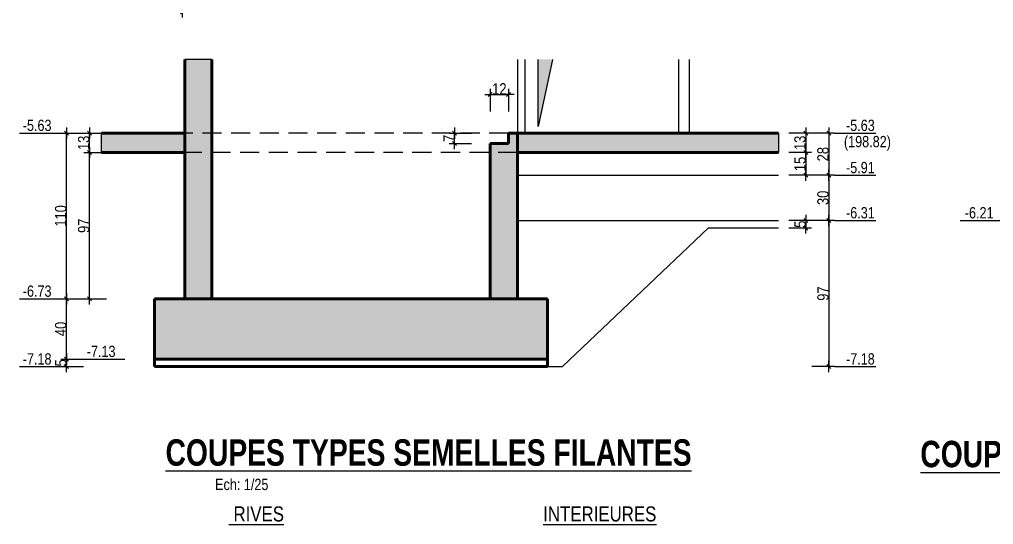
# Model space of a CAD drawing. Header units: centimetres. Extents: x 16433 to 114398, y -50094 to -12305.
# Drawn here: x 30997 to 32291, y -42020 to -41349 of the extents above; entities that cross this region are included whole.
import ezdxf
from ezdxf.enums import TextEntityAlignment as Align

# ---------------------------------------------------------------- set-up
doc = ezdxf.new("R2010")
doc.units = ezdxf.units.CM
doc.header["$LTSCALE"] = 0.5
doc.linetypes.add('CACHEX2', pattern=[19.05, 12.7, -6.35])
doc.layers.get('DEFPOINTS').update_dxf_attribs({"linetype": 'CONTINUOUS'})
for name, color, linetype in [('01_cote_gen', 4, 'CONTINUOUS'), ('01_linteaux', 2, 'CONTINUOUS'), ('01_poch_murs', 253, 'CONTINUOUS'), ('01_texte', 230, 'CONTINUOUS'), ('AA_COTES', 2, 'CONTINUOUS')]:
    doc.layers.add(name, color=color, linetype=linetype)
doc.layers.add('01_murs_coup', color=5, linetype='CONTINUOUS', lineweight=60)
doc.styles.add('impact', font='impact.ttf')
doc.styles.add('MATTE_TXT', font='arial.ttf')
doc.styles.add('STYLE2', font='ARIALN.TTF')
doc.dimstyles.new('JB25', dxfattribs={"dimscale": 0.1, "dimtxt": 150, "dimasz": 15, "dimexe": 0.1, "dimexo": 0.1, "dimgap": 0.09, "dimtad": 1, "dimdec": 1, "dimlfac": 0.5, "dimdsep": 46, "dimtxsty": 'STYLE2', "dimblk1": 'BOND_G', "dimblk2": 'BOND_D', "dimsah": 1, "dimcen": 1.5, "dimdle": 0.01, "dimse1": 1, "dimse2": 1, "dimclrd": 4, "dimclre": 2, "dimclrt": 6, "dimazin": 2, "dimtfac": 2.333333, "dimtdec": 1, "dimtix": 1, "dimtmove": 2, "dimatfit": 3, "dimldrblk": 'BOND_G', "dimfxl": 1, "dimtolj": 1, "dimtzin": 0, "dimarcsym": 0})
doc.dimstyles.new('JB50', dxfattribs={"dimscale": 0.1, "dimtxt": 150, "dimasz": 15, "dimexe": 0.1, "dimexo": 0.1, "dimgap": 0.09, "dimtad": 1, "dimdec": 1, "dimdsep": 46, "dimtxsty": 'STYLE2', "dimblk1": 'BOND_G', "dimblk2": 'BOND_D', "dimsah": 1, "dimcen": 1.5, "dimdle": 0.01, "dimse1": 1, "dimse2": 1, "dimclrd": 4, "dimclre": 2, "dimclrt": 6, "dimazin": 2, "dimtfac": 2.333333, "dimtdec": 1, "dimtix": 1, "dimtmove": 2, "dimatfit": 3, "dimldrblk": 'BOND_G', "dimfxl": 1, "dimtolj": 1, "dimtzin": 0, "dimarcsym": 0})

# ---------------------------------------------------------------- blocks, each defined once
blk = doc.blocks.new('BOND_G')
at = {"layer": 'AA_COTES', "color": 0}
for p, q in [((0, -5), (0, 15)), ((5, 0), (-5, 0)), ((1.77, 1.77), (-1.77, -1.77))]:
    blk.add_line(p, q, dxfattribs=at)
blk = doc.blocks.new('BOND_D')
at = {"layer": 'AA_COTES', "color": 0}
for p, q in [((5, 0), (-5, 0)), ((-1.77, -1.77), (1.77, 1.77)), ((0, 5), (0, -15))]:
    blk.add_line(p, q, dxfattribs=at)
blk = doc.blocks.new('*D4125')
at = {"layer": '01_cote_gen', "color": 4, "lineweight": -2, "ltscale": 2, "transparency": 16777216}
blk.add_line((33571.6, -41339.4), (31215.7, -41339.4), dxfattribs=at)
at = {"layer": 'DEFPOINTS', "color": 0, "ltscale": 2}
for p in [(31214.2, -41317.8), (31214.2, -41339.4), (33573.1, -41366.1)]:
    blk.add_point(p, dxfattribs=at)
at = {"layer": '01_cote_gen', "color": 4, "lineweight": -2, "ltscale": 2, "transparency": 16777216, "xscale": 1.5, "yscale": 1.5, "zscale": 1.5, "rotation": 180}
blk.add_blockref('BOND_D', (31214.2, -41339.4), dxfattribs=at)
at = {"layer": '01_cote_gen', "color": 4, "lineweight": -2, "ltscale": 2, "transparency": 16777216, "xscale": 1.5, "yscale": 1.5, "zscale": 1.5}
blk.add_blockref('BOND_G', (33573.1, -41339.4), dxfattribs=at)
at = {"layer": '01_cote_gen', "color": 6, "ltscale": 2, "transparency": 16777216, "insert": (32393.7, -41331.7), "char_height": 15, "attachment_point": 5, "style": 'STYLE2'}
blk.add_mtext('\\A1;2359', dxfattribs=at)
blk = doc.blocks.new('*D4267')
at = {"layer": '01_cote_gen', "color": 4, "lineweight": -2, "ltscale": 2, "transparency": 16777216}
blk.add_line((32042, -41501.7), (32042, -41524.7), dxfattribs=at)
at = {"layer": 'DEFPOINTS', "color": 0, "ltscale": 2}
for p in [(32005.5, -41500.2), (32005.5, -41526.2), (32042, -41526.2)]:
    blk.add_point(p, dxfattribs=at)
at = {"layer": '01_cote_gen', "color": 4, "lineweight": -2, "ltscale": 2, "transparency": 16777216, "xscale": 1.5, "yscale": 1.5, "zscale": 1.5}
for name, p, rotation in [('BOND_G', (32042, -41500.2), 90), ('BOND_D', (32042, -41526.2), 270)]:
    blk.add_blockref(name, p, dxfattribs=dict(at, rotation=rotation))
at = {"layer": '01_cote_gen', "color": 6, "ltscale": 2, "transparency": 16777216, "insert": (32034.3, -41513.2), "char_height": 15, "attachment_point": 5, "rotation": 90, "style": 'STYLE2'}
blk.add_mtext('\\A1;13', dxfattribs=at)
blk = doc.blocks.new('*D4268')
at = {"layer": '01_cote_gen', "color": 4, "lineweight": -2, "ltscale": 2, "transparency": 16777216}
blk.add_line((32042, -41527.7), (32042, -41554.7), dxfattribs=at)
at = {"layer": 'DEFPOINTS', "color": 0, "ltscale": 2}
for p in [(32005.5, -41526.2), (32005.5, -41556.2), (32042, -41556.2)]:
    blk.add_point(p, dxfattribs=at)
at = {"layer": '01_cote_gen', "color": 4, "lineweight": -2, "ltscale": 2, "transparency": 16777216, "xscale": 1.5, "yscale": 1.5, "zscale": 1.5}
for name, p, rotation in [('BOND_G', (32042, -41526.2), 90), ('BOND_D', (32042, -41556.2), 270)]:
    blk.add_blockref(name, p, dxfattribs=dict(at, rotation=rotation))
at = {"layer": '01_cote_gen', "color": 6, "ltscale": 2, "transparency": 16777216, "insert": (32034.3, -41541.2), "char_height": 15, "attachment_point": 5, "rotation": 90, "style": 'STYLE2'}
blk.add_mtext('\\A1;15', dxfattribs=at)
blk = doc.blocks.new('*D4269')
at = {"layer": '01_cote_gen', "color": 4, "lineweight": -2, "ltscale": 2, "transparency": 16777216}
blk.add_line((32072.5, -41501.7), (32072.5, -41554.7), dxfattribs=at)
at = {"layer": 'DEFPOINTS', "color": 0, "ltscale": 2}
for p in [(32049.5, -41500.2), (32049.5, -41556.2), (32072.5, -41556.2)]:
    blk.add_point(p, dxfattribs=at)
at = {"layer": '01_cote_gen', "color": 4, "lineweight": -2, "ltscale": 2, "transparency": 16777216, "xscale": 1.5, "yscale": 1.5, "zscale": 1.5}
for name, p, rotation in [('BOND_G', (32072.5, -41500.2), 90), ('BOND_D', (32072.5, -41556.2), 270)]:
    blk.add_blockref(name, p, dxfattribs=dict(at, rotation=rotation))
at = {"layer": '01_cote_gen', "color": 6, "ltscale": 2, "transparency": 16777216, "insert": (32064.8, -41528.2), "char_height": 15, "attachment_point": 5, "rotation": 90, "style": 'STYLE2'}
blk.add_mtext('\\A1;28', dxfattribs=at)
blk = doc.blocks.new('*D4270')
at = {"layer": '01_cote_gen', "color": 4, "lineweight": -2, "ltscale": 2, "transparency": 16777216}
blk.add_line((32072.5, -41557.7), (32072.5, -41614.7), dxfattribs=at)
at = {"layer": 'DEFPOINTS', "color": 0, "ltscale": 2}
for p in [(32005.5, -41556.2), (32005.5, -41616.2), (32072.5, -41616.2)]:
    blk.add_point(p, dxfattribs=at)
at = {"layer": '01_cote_gen', "color": 4, "lineweight": -2, "ltscale": 2, "transparency": 16777216, "xscale": 1.5, "yscale": 1.5, "zscale": 1.5}
for name, p, rotation in [('BOND_G', (32072.5, -41556.2), 90), ('BOND_D', (32072.5, -41616.2), 270)]:
    blk.add_blockref(name, p, dxfattribs=dict(at, rotation=rotation))
at = {"layer": '01_cote_gen', "color": 6, "ltscale": 2, "transparency": 16777216, "insert": (32064.8, -41586.2), "char_height": 15, "attachment_point": 5, "rotation": 90, "style": 'STYLE2'}
blk.add_mtext('\\A1;30', dxfattribs=at)
blk = doc.blocks.new('*D4271')
at = {"layer": '01_cote_gen', "color": 4, "lineweight": -2, "ltscale": 2, "transparency": 16777216}
blk.add_line((32072.5, -41617.7), (32072.5, -41808.7), dxfattribs=at)
at = {"layer": 'DEFPOINTS', "color": 0, "ltscale": 2}
for p in [(32005.5, -41616.2), (31718.9, -41810.2), (32072.5, -41810.2)]:
    blk.add_point(p, dxfattribs=at)
at = {"layer": '01_cote_gen', "color": 4, "lineweight": -2, "ltscale": 2, "transparency": 16777216, "xscale": 1.5, "yscale": 1.5, "zscale": 1.5}
for name, p, rotation in [('BOND_G', (32072.5, -41616.2), 90), ('BOND_D', (32072.5, -41810.2), 270)]:
    blk.add_blockref(name, p, dxfattribs=dict(at, rotation=rotation))
at = {"layer": '01_cote_gen', "color": 6, "ltscale": 2, "transparency": 16777216, "insert": (32064.8, -41713.2), "char_height": 15, "attachment_point": 5, "rotation": 90, "style": 'STYLE2'}
blk.add_mtext('\\A1;97', dxfattribs=at)
blk = doc.blocks.new('*D4272')
at = {"layer": '01_cote_gen', "color": 4, "lineweight": -2, "ltscale": 2, "transparency": 16777216}
blk.add_line((32042, -41617.7), (32042, -41624.7), dxfattribs=at)
at = {"layer": 'DEFPOINTS', "color": 0, "ltscale": 2}
for p in [(32050, -41616.2), (32005.5, -41626.2), (32042, -41626.2)]:
    blk.add_point(p, dxfattribs=at)
at = {"layer": '01_cote_gen', "color": 4, "lineweight": -2, "ltscale": 2, "transparency": 16777216, "xscale": 1.5, "yscale": 1.5, "zscale": 1.5}
for name, p, rotation in [('BOND_G', (32042, -41616.2), 90), ('BOND_D', (32042, -41626.2), 270)]:
    blk.add_blockref(name, p, dxfattribs=dict(at, rotation=rotation))
at = {"layer": '01_cote_gen', "color": 6, "ltscale": 2, "transparency": 16777216, "insert": (32034.4, -41621.2), "char_height": 15, "attachment_point": 5, "rotation": 90, "style": 'STYLE2'}
blk.add_mtext('\\A1;5', dxfattribs=at)
blk = doc.blocks.new('*D4273')
at = {"layer": '01_cote_gen', "color": 4, "lineweight": -2, "ltscale": 2, "transparency": 16777216}
blk.add_line((31090.5, -41524.7), (31090.5, -41501.7), dxfattribs=at)
at = {"layer": 'DEFPOINTS', "color": 0, "ltscale": 2}
for p in [(31090.5, -41500.2), (31106.5, -41500.2), (31106.5, -41526.2)]:
    blk.add_point(p, dxfattribs=at)
at = {"layer": '01_cote_gen', "color": 4, "lineweight": -2, "ltscale": 2, "transparency": 16777216, "xscale": 1.5, "yscale": 1.5, "zscale": 1.5}
for name, p, rotation in [('BOND_D', (31090.5, -41500.2), 90), ('BOND_G', (31090.5, -41526.2), 270)]:
    blk.add_blockref(name, p, dxfattribs=dict(at, rotation=rotation))
at = {"layer": '01_cote_gen', "color": 6, "ltscale": 2, "transparency": 16777216, "insert": (31082.8, -41513.2), "char_height": 15, "attachment_point": 5, "rotation": 90, "style": 'STYLE2'}
blk.add_mtext('\\A1;13', dxfattribs=at)
blk = doc.blocks.new('*D4274')
at = {"layer": '01_cote_gen', "color": 4, "lineweight": -2, "ltscale": 2, "transparency": 16777216}
blk.add_line((31090.5, -41718.7), (31090.5, -41527.7), dxfattribs=at)
at = {"layer": 'DEFPOINTS', "color": 0, "ltscale": 2}
for p in [(31090.5, -41526.2), (31176.9, -41526.2), (31176.9, -41720.2)]:
    blk.add_point(p, dxfattribs=at)
at = {"layer": '01_cote_gen', "color": 4, "lineweight": -2, "ltscale": 2, "transparency": 16777216, "xscale": 1.5, "yscale": 1.5, "zscale": 1.5}
for name, p, rotation in [('BOND_D', (31090.5, -41526.2), 90), ('BOND_G', (31090.5, -41720.2), 270)]:
    blk.add_blockref(name, p, dxfattribs=dict(at, rotation=rotation))
at = {"layer": '01_cote_gen', "color": 6, "ltscale": 2, "transparency": 16777216, "insert": (31082.8, -41623.2), "char_height": 15, "attachment_point": 5, "rotation": 90, "style": 'STYLE2'}
blk.add_mtext('\\A1;97', dxfattribs=at)
blk = doc.blocks.new('*D4275')
at = {"layer": '01_cote_gen', "color": 4, "lineweight": -2, "ltscale": 2, "transparency": 16777216}
blk.add_line((31060, -41718.7), (31060, -41501.7), dxfattribs=at)
at = {"layer": 'DEFPOINTS', "color": 0, "ltscale": 2}
for p in [(31060, -41500.2), (31176.9, -41500.2), (31176.9, -41720.2)]:
    blk.add_point(p, dxfattribs=at)
at = {"layer": '01_cote_gen', "color": 4, "lineweight": -2, "ltscale": 2, "transparency": 16777216, "xscale": 1.5, "yscale": 1.5, "zscale": 1.5}
for name, p, rotation in [('BOND_D', (31060, -41500.2), 90), ('BOND_G', (31060, -41720.2), 270)]:
    blk.add_blockref(name, p, dxfattribs=dict(at, rotation=rotation))
at = {"layer": '01_cote_gen', "color": 6, "ltscale": 2, "transparency": 16777216, "insert": (31052.3, -41610.2), "char_height": 15, "attachment_point": 5, "rotation": 90, "style": 'STYLE2'}
blk.add_mtext('\\A1;110', dxfattribs=at)
blk = doc.blocks.new('*D4276')
at = {"layer": '01_cote_gen', "color": 4, "lineweight": -2, "ltscale": 2, "transparency": 16777216}
blk.add_line((31060, -41798.7), (31060, -41721.7), dxfattribs=at)
at = {"layer": 'DEFPOINTS', "color": 0, "ltscale": 2}
for p in [(31060, -41720.2), (31176.9, -41720.2), (31176.9, -41800.2)]:
    blk.add_point(p, dxfattribs=at)
at = {"layer": '01_cote_gen', "color": 4, "lineweight": -2, "ltscale": 2, "transparency": 16777216, "xscale": 1.5, "yscale": 1.5, "zscale": 1.5}
for name, p, rotation in [('BOND_D', (31060, -41720.2), 90), ('BOND_G', (31060, -41800.2), 270)]:
    blk.add_blockref(name, p, dxfattribs=dict(at, rotation=rotation))
at = {"layer": '01_cote_gen', "color": 6, "ltscale": 2, "transparency": 16777216, "insert": (31052.3, -41760.2), "char_height": 15, "attachment_point": 5, "rotation": 90, "style": 'STYLE2'}
blk.add_mtext('\\A1;40', dxfattribs=at)
blk = doc.blocks.new('*D4277')
at = {"layer": '01_cote_gen', "color": 4, "lineweight": -2, "ltscale": 2, "transparency": 16777216}
blk.add_line((31060, -41808.7), (31060, -41801.7), dxfattribs=at)
at = {"layer": 'DEFPOINTS', "color": 0, "ltscale": 2}
for p in [(31060, -41800.2), (31176.9, -41800.2), (31176.9, -41810.2)]:
    blk.add_point(p, dxfattribs=at)
at = {"layer": '01_cote_gen', "color": 4, "lineweight": -2, "ltscale": 2, "transparency": 16777216, "xscale": 1.5, "yscale": 1.5, "zscale": 1.5}
for name, p, rotation in [('BOND_D', (31060, -41800.2), 90), ('BOND_G', (31060, -41810.2), 270)]:
    blk.add_blockref(name, p, dxfattribs=dict(at, rotation=rotation))
at = {"layer": '01_cote_gen', "color": 6, "ltscale": 2, "transparency": 16777216, "insert": (31052.4, -41805.2), "char_height": 15, "attachment_point": 5, "rotation": 90, "style": 'STYLE2'}
blk.add_mtext('\\A1;5', dxfattribs=at)
blk = doc.blocks.new('*D4278')
at = {"layer": '01_cote_gen', "color": 4, "lineweight": -2, "ltscale": 2, "transparency": 16777216}
blk.add_line((31624.4, -41449), (31645.4, -41449), dxfattribs=at)
at = {"layer": 'DEFPOINTS', "color": 0, "ltscale": 2}
for p in [(31646.9, -41449), (31646.9, -41500.2), (31622.9, -41514.2)]:
    blk.add_point(p, dxfattribs=at)
at = {"layer": '01_cote_gen', "color": 4, "lineweight": -2, "ltscale": 2, "transparency": 16777216, "xscale": 1.5, "yscale": 1.5, "zscale": 1.5, "rotation": 180}
blk.add_blockref('BOND_G', (31622.9, -41449), dxfattribs=at)
at = {"layer": '01_cote_gen', "color": 4, "lineweight": -2, "ltscale": 2, "transparency": 16777216, "xscale": 1.5, "yscale": 1.5, "zscale": 1.5}
blk.add_blockref('BOND_D', (31646.9, -41449), dxfattribs=at)
at = {"layer": '01_cote_gen', "color": 6, "ltscale": 2, "transparency": 16777216, "insert": (31634.9, -41441.5), "char_height": 15, "attachment_point": 5, "style": 'STYLE2'}
blk.add_mtext('\\A1;12', dxfattribs=at)
blk = doc.blocks.new('*D4279')
at = {"layer": '01_cote_gen', "color": 4, "lineweight": -2, "ltscale": 2, "transparency": 16777216}
blk.add_line((31575.5, -41512.7), (31575.5, -41501.7), dxfattribs=at)
at = {"layer": 'DEFPOINTS', "color": 0, "ltscale": 2}
for p in [(31575.5, -41500.2), (31600.5, -41500.2), (31622.9, -41514.2)]:
    blk.add_point(p, dxfattribs=at)
at = {"layer": '01_cote_gen', "color": 4, "lineweight": -2, "ltscale": 2, "transparency": 16777216, "xscale": 1.5, "yscale": 1.5, "zscale": 1.5}
for name, p, rotation in [('BOND_D', (31575.5, -41500.2), 90), ('BOND_G', (31575.5, -41514.2), 270)]:
    blk.add_blockref(name, p, dxfattribs=dict(at, rotation=rotation))
at = {"layer": '01_cote_gen', "color": 6, "ltscale": 2, "transparency": 16777216, "insert": (31568, -41507.2), "char_height": 15, "attachment_point": 5, "rotation": 90, "style": 'STYLE2'}
blk.add_mtext('\\A1;7', dxfattribs=at)

msp = doc.modelspace()

# ---------------------------------------------------------------- hatches: boundary and pattern name
at = {"layer": '01_poch_murs', "ltscale": 2}
h = msp.add_hatch(color=256, dxfattribs=at)
h.dxf.hatch_style = 1
h.paths.add_polyline_path([(32005.5, -41500.183), (31658.902, -41500.183), (31658.902, -41526.183), (32005.5, -41526.183)])
h.paths.add_polyline_path([(31658.902, -41500.183), (31646.902, -41500.183), (31646.902, -41514.183), (31622.902, -41514.183), (31622.902, -41526.183), (31658.902, -41526.183)])
h.paths.add_polyline_path([(31658.902, -41526.183), (31622.902, -41526.183), (31622.902, -41720.183), (31658.902, -41720.183)])
h.paths.add_polyline_path([(31698.902, -41720.183), (31176.905, -41720.183), (31176.905, -41800.183), (31698.902, -41800.183)])
h.paths.add_polyline_path([(31252.904, -41526.183), (31216.905, -41526.183), (31216.905, -41720.183), (31252.904, -41720.183)])
h.paths.add_polyline_path([(31252.904, -41500.183), (31216.905, -41500.183), (31216.905, -41526.183), (31252.904, -41526.183)])
h.paths.add_polyline_path([(31252.904, -41402.346), (31216.905, -41402.346), (31216.905, -41500.183), (31252.904, -41500.183)])
h.paths.add_polyline_path([(31216.905, -41500.183), (31106.5, -41500.183), (31106.5, -41526.183), (31216.905, -41526.183)])

# ---------------------------------------------------------------- linework, layer by layer
at = {"layer": '01_cote_gen', "ltscale": 2}
msp.add_line((31686.571, -41491.346), (31686.571, -41402.346), dxfattribs=at)
at = {"layer": '01_linteaux'}
for p, q in [((31658.902, -41402.346), (31658.902, -41500.183)), ((31658.902, -41402.346), (31658.902, -41500.183)), ((31668.922, -41402.346), (31668.922, -41500.183)), ((31872.917, -41402.346), (31872.917, -41500.183)), ((31886.922, -41402.346), (31886.922, -41500.183)), ((31658.902, -41556.183), (32005.5, -41556.183)), ((31658.902, -41616.183), (32005.5, -41616.183)), ((31718.902, -41810.183), (31912.902, -41626.183)), ((31912.902, -41626.183), (32005.5, -41626.183)), ((31698.902, -41810.183), (31718.902, -41810.183))]:
    msp.add_line(p, q, dxfattribs=at)
at = {"layer": '01_linteaux', "linetype": 'CACHEX2', "ltscale": 4}
for p, q in [((31646.902, -41500.183), (31216.905, -41500.183)), ((31658.902, -41526.183), (31216.905, -41526.183))]:
    msp.add_line(p, q, dxfattribs=at)
at = {"layer": '01_murs_coup'}
for p, q in [((31216.905, -41402.346), (31216.905, -41720.183)), ((31252.904, -41402.346), (31252.904, -41720.183)), ((31106.5, -41500.183), (31216.905, -41500.183)), ((31646.902, -41500.183), (32005.5, -41500.183)), ((31646.902, -41500.183), (31646.902, -41514.183)), ((31658.902, -41500.183), (31658.902, -41720.183)), ((31622.902, -41514.183), (31622.902, -41720.183)), ((31646.902, -41514.183), (31622.902, -41514.183)), ((31106.5, -41526.183), (31216.905, -41526.183)), ((31658.902, -41526.183), (32005.5, -41526.183)), ((31176.905, -41720.183), (31698.902, -41720.183)), ((31176.905, -41720.183), (31176.905, -41810.183)), ((31698.902, -41720.183), (31698.902, -41810.183)), ((31176.905, -41800.183), (31698.902, -41800.183)), ((31176.905, -41810.183), (31698.902, -41810.183))]:
    msp.add_line(p, q, dxfattribs=at)
at = {"layer": '01_poch_murs', "ltscale": 2}
for p, q in [((31252.904, -41402.346), (31216.905, -41402.346)), ((31705.571, -41402.346), (31686.571, -41491.346)), ((31106.5, -41526.183), (31106.5, -41500.183)), ((32005.5, -41500.183), (32005.5, -41526.183))]:
    msp.add_line(p, q, dxfattribs=at)
msp.add_solid([(31686.571, -41491.346), (31686.571, -41402.346), (31705.571, -41402.346)], dxfattribs=at)
at = {"layer": '01_texte'}
for p, q in [((30997.456, -41500.183), (31052.5, -41500.183)), ((32080, -41500.183), (32135.044, -41500.183)), ((32080, -41556.183), (32135.044, -41556.183)), ((32080, -41616.183), (32135.044, -41616.183)), ((32247.188, -41616.183), (32307, -41616.183)), ((30997.456, -41720.183), (31052.5, -41720.183)), ((31082.5, -41800.183), (31137.544, -41800.183)), ((30997.456, -41810.183), (31052.5, -41810.183)), ((32080, -41810.183), (32135.044, -41810.183))]:
    msp.add_line(p, q, dxfattribs=at)

# ---------------------------------------------------------------- texts
at = {"layer": '01_texte', "style": 'MATTE_TXT', "width": 0.8}
for s, height, p in [('-5.63', 15, (31020.896, -41501.959)), ('-5.63', 15, (32114.44, -41501.959)), ('(198.82)', 15, (32123.814, -41523.514)), ('-5.91', 15, (32114.44, -41557.959)), ('-6.31', 15, (32114.44, -41617.959)), ('-6.21', 15, (32272.279, -41617.959)), ('-6.73', 15, (31020.896, -41721.959)), ('-7.13', 15, (31105.94, -41801.959)), ('-7.18', 15, (31020.896, -41811.959)), ('-7.18', 15, (32114.44, -41811.959)), ('Ech: 1/25', 15, (31292.717, -41978.548)), ('%%U RIVES', 20, (31312.159, -42021.738)), ('%%UINTERIEURES', 20, (31768.31, -42021.738))]:
    msp.add_text(s, height=height, dxfattribs=at).set_placement(p, align=Align.BOTTOM_CENTER)
at = {"layer": '01_texte', "style": 'impact'}
for s, p in [('%%UCOUPES TYPES SEMELLES FILANTES', (31540.876, -41952.181)), ('%%UCOUPES TYPES SEMELLES ISOLEES', (32533.128, -41954.195))]:
    msp.add_text(s, height=35, dxfattribs=at).set_placement(p, align=Align.BOTTOM_CENTER)

# ---------------------------------------------------------------- dimensions: what is measured, and where the dimension line sits
at = {"layer": '01_cote_gen', "ltscale": 2}
for base, p1, p2, dimstyle, picture, middle in [((31214.17, -41339.366), (33573.133, -41366.089), (31214.17, -41317.786), 'JB50', '*D4125', (32393.652, -41331.699)), ((31646.902, -41449), (31622.902, -41514.183), (31646.902, -41500.183), 'JB25', '*D4278', (31634.902, -41441.46))]:
    dim = msp.add_linear_dim(base=base, p1=p1, p2=p2, dimstyle=dimstyle, dxfattribs=at)
    dim.commit()
    dim.dimension.update_dxf_attribs({"geometry": picture, "text_midpoint": middle})
for base, p1, p2, picture, middle in [((31060, -41500.183), (31176.905, -41720.183), (31176.905, -41500.183), '*D4275', (31052.332, -41610.183)), ((31090.5, -41500.183), (31106.5, -41526.183), (31106.5, -41500.183), '*D4273', (31082.832, -41513.183)), ((31575.5, -41500.183), (31622.902, -41514.183), (31600.5, -41500.183), '*D4279', (31567.991, -41507.183)), ((32042, -41526.183), (32005.5, -41500.183), (32005.5, -41526.183), '*D4267', (32034.332, -41513.183)), ((32072.5, -41556.183), (32049.5, -41500.183), (32049.5, -41556.183), '*D4269', (32064.832, -41528.183)), ((31090.5, -41526.183), (31176.905, -41720.183), (31176.905, -41526.183), '*D4274', (31082.832, -41623.183)), ((32042, -41556.183), (32005.5, -41526.183), (32005.5, -41556.183), '*D4268', (32034.332, -41541.183)), ((32072.5, -41616.183), (32005.5, -41556.183), (32005.5, -41616.183), '*D4270', (32064.832, -41586.183)), ((32072.5, -41810.183), (32005.5, -41616.183), (31718.902, -41810.183), '*D4271', (32064.832, -41713.183)), ((32042, -41626.183), (32050, -41616.183), (32005.5, -41626.183), '*D4272', (32034.363, -41621.183)), ((31060, -41720.183), (31176.905, -41800.183), (31176.905, -41720.183), '*D4276', (31052.332, -41760.183)), ((31060, -41800.183), (31176.905, -41810.183), (31176.905, -41800.183), '*D4277', (31052.363, -41805.183))]:
    dim = msp.add_linear_dim(base=base, p1=p1, p2=p2, angle=90, dimstyle='JB25', dxfattribs=at)
    dim.commit()
    dim.dimension.update_dxf_attribs({"geometry": picture, "text_midpoint": middle})

doc.saveas('drawing.dxf')
